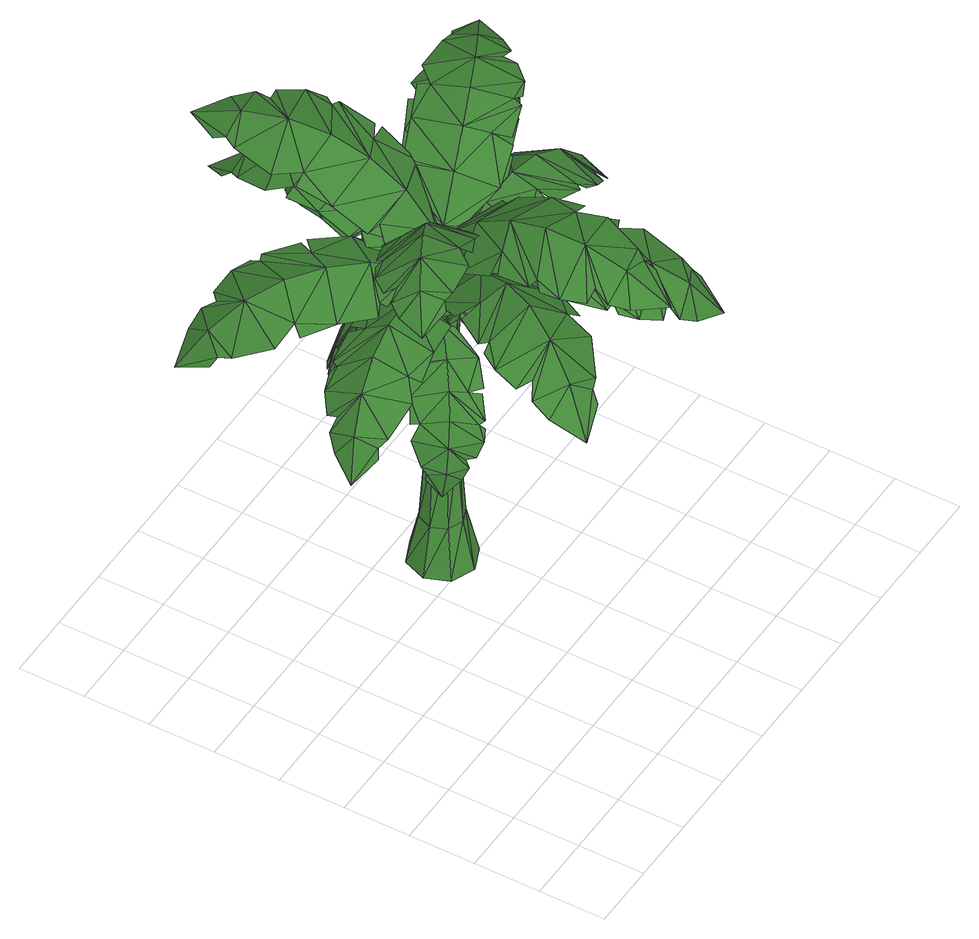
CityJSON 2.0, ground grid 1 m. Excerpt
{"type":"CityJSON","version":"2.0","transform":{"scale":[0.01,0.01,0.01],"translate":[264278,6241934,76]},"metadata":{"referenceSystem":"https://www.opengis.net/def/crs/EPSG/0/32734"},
"CityObjects":{
"tree1":{"type":"SolitaryVegetationObject","attributes":{"type":"palm","group":"standard","width":0.7,"height":2.8,"footprint":[264281.69,6241938.34],"ground_height":76.38},"geometry":[{"type":"MultiSurface","lod":"2","boundaries":[[[0,1,2]],[[2,3,4]],[[5,6,7]],[[8,0,9]],[[10,0,2]],[[9,11,5]],[[12,13,14]],[[14,15,16]],[[17,18,19]],[[20,12,21]],[[22,12,14]],[[21,23,17]],[[24,25,26]],[[26,27,28]],[[29,30,31]],[[32,24,33]],[[34,24,26]],[[33,35,29]],[[36,37,38]],[[39,40,41]],[[40,39,42]],[[43,44,45]],[[44,43,46]],[[47,48,49]],[[48,47,50]],[[51,52,53]],[[52,51,54]],[[55,56,57]],[[56,55,58]],[[59,60,61]],[[60,59,62]],[[63,64,65]],[[37,36,66]],[[64,63,67]],[[68,36,69]],[[40,70,71]],[[36,68,72]],[[73,64,74]],[[75,60,76]],[[64,73,77]],[[78,56,79]],[[60,75,80]],[[81,52,82]],[[56,78,83]],[[84,48,85]],[[52,81,86]],[[87,44,88]],[[48,84,89]],[[70,40,90]],[[44,87,91]],[[92,93,94]],[[94,95,96]],[[97,98,99]],[[100,92,101]],[[102,92,94]],[[101,103,97]],[[104,105,106]],[[106,107,108]],[[109,110,111]],[[112,104,113]],[[114,104,106]],[[113,115,109]],[[116,117,118]],[[118,119,120]],[[121,122,123]],[[124,116,125]],[[126,116,118]],[[125,127,121]],[[128,129,130]],[[130,131,132]],[[133,134,135]],[[136,128,137]],[[138,128,130]],[[137,139,133]],[[140,141,142]],[[142,143,144]],[[145,146,147]],[[148,140,149]],[[150,140,142]],[[149,151,145]],[[152,153,154]],[[154,155,156]],[[157,158,159]],[[160,152,161]],[[162,152,154]],[[161,163,157]],[[164,165,166]],[[166,167,168]],[[169,170,171]],[[172,164,173]],[[174,164,166]],[[173,175,169]],[[176,177,178]],[[178,179,180]],[[181,182,183]],[[184,176,185]],[[186,176,178]],[[185,187,181]],[[188,189,190]],[[190,191,192]],[[193,194,195]],[[196,188,197]],[[198,188,190]],[[197,199,193]],[[200,201,202]],[[201,203,204]],[[205,206,207]],[[208,209,200]],[[210,201,200]],[[209,205,211]],[[212,213,214]],[[213,215,216]],[[217,218,219]],[[220,221,212]],[[222,213,212]],[[221,217,223]],[[224,225,226]],[[225,227,228]],[[229,230,231]],[[232,233,224]],[[234,225,224]],[[233,229,235]],[[10,2,236]],[[10,236,237]],[[236,2,4]],[[236,4,238]],[[5,11,239]],[[5,239,240]],[[8,241,1]],[[8,1,0]],[[10,242,243]],[[10,243,0]],[[5,7,8]],[[5,8,9]],[[244,245,11]],[[244,11,9]],[[5,240,246]],[[5,246,247]],[[247,248,6]],[[247,6,5]],[[249,250,248]],[[249,248,247]],[[247,246,251]],[[247,251,249]],[[244,9,0]],[[244,0,243]],[[4,3,252]],[[4,252,253]],[[2,1,254]],[[2,254,3]],[[22,14,255]],[[22,255,256]],[[255,14,16]],[[255,16,257]],[[17,23,258]],[[17,258,259]],[[20,260,13]],[[20,13,12]],[[22,261,262]],[[22,262,12]],[[17,19,20]],[[17,20,21]],[[263,264,23]],[[263,23,21]],[[17,259,265]],[[17,265,266]],[[266,267,18]],[[266,18,17]],[[268,269,267]],[[268,267,266]],[[266,265,270]],[[266,270,268]],[[263,21,12]],[[263,12,262]],[[16,15,271]],[[16,271,272]],[[14,13,273]],[[14,273,15]],[[34,26,274]],[[34,274,275]],[[274,26,28]],[[274,28,276]],[[29,35,277]],[[29,277,278]],[[32,279,25]],[[32,25,24]],[[34,280,281]],[[34,281,24]],[[29,31,32]],[[29,32,33]],[[282,283,35]],[[282,35,33]],[[29,278,284]],[[29,284,285]],[[285,286,30]],[[285,30,29]],[[287,288,286]],[[287,286,285]],[[285,284,289]],[[285,289,287]],[[282,33,24]],[[282,24,281]],[[28,27,290]],[[28,290,291]],[[26,25,292]],[[26,292,27]],[[293,294,295]],[[293,295,296]],[[294,297,298]],[[294,298,295]],[[297,299,300]],[[297,300,298]],[[299,301,302]],[[299,302,300]],[[301,303,304]],[[301,304,302]],[[303,305,306]],[[303,306,304]],[[305,307,308]],[[305,308,306]],[[307,293,296]],[[307,296,308]],[[309,310,311]],[[309,311,312]],[[310,313,314]],[[310,314,311]],[[313,315,316]],[[313,316,314]],[[315,317,318]],[[315,318,316]],[[317,319,320]],[[317,320,318]],[[319,321,322]],[[319,322,320]],[[321,323,324]],[[321,324,322]],[[323,309,312]],[[323,312,324]],[[41,38,37]],[[41,37,39]],[[45,42,39]],[[45,39,43]],[[49,46,43]],[[49,43,47]],[[53,50,47]],[[53,47,51]],[[57,54,51]],[[57,51,55]],[[61,58,55]],[[61,55,59]],[[65,62,59]],[[65,59,63]],[[63,37,66]],[[63,66,67]],[[325,70,87]],[[325,87,84]],[[325,84,81]],[[325,81,78]],[[325,78,75]],[[325,75,73]],[[325,73,68]],[[325,68,70]],[[314,43,39]],[[314,39,311]],[[316,47,43]],[[316,43,314]],[[318,51,47]],[[318,47,316]],[[320,55,51]],[[320,51,318]],[[322,59,55]],[[322,55,320]],[[324,63,59]],[[324,59,322]],[[312,37,63]],[[312,63,324]],[[311,39,37]],[[311,37,312]],[[71,69,36]],[[71,36,40]],[[64,36,72]],[[64,72,74]],[[77,76,60]],[[77,60,64]],[[80,79,56]],[[80,56,60]],[[83,82,52]],[[83,52,56]],[[86,85,48]],[[86,48,52]],[[89,88,44]],[[89,44,48]],[[91,90,40]],[[91,40,44]],[[40,36,38]],[[40,38,41]],[[44,40,42]],[[44,42,45]],[[48,44,46]],[[48,46,49]],[[52,48,50]],[[52,50,53]],[[56,52,54]],[[56,54,57]],[[60,56,58]],[[60,58,61]],[[64,60,62]],[[64,62,65]],[[36,64,67]],[[36,67,66]],[[70,68,69]],[[70,69,71]],[[68,73,74]],[[68,74,72]],[[73,75,76]],[[73,76,77]],[[75,78,79]],[[75,79,80]],[[78,81,82]],[[78,82,83]],[[81,84,85]],[[81,85,86]],[[84,87,88]],[[84,88,89]],[[87,70,90]],[[87,90,91]],[[296,295,310]],[[296,310,309]],[[295,298,313]],[[295,313,310]],[[298,300,315]],[[298,315,313]],[[300,302,317]],[[300,317,315]],[[302,304,319]],[[302,319,317]],[[304,306,321]],[[304,321,319]],[[306,308,323]],[[306,323,321]],[[308,296,309]],[[308,309,323]],[[102,94,326]],[[102,326,327]],[[326,94,96]],[[326,96,328]],[[97,103,329]],[[97,329,330]],[[100,331,93]],[[100,93,92]],[[102,332,333]],[[102,333,92]],[[97,99,100]],[[97,100,101]],[[334,335,103]],[[334,103,101]],[[97,330,336]],[[97,336,337]],[[337,338,98]],[[337,98,97]],[[339,340,338]],[[339,338,337]],[[337,336,341]],[[337,341,339]],[[334,101,92]],[[334,92,333]],[[96,95,342]],[[96,342,343]],[[94,93,344]],[[94,344,95]],[[114,106,345]],[[114,345,346]],[[345,106,108]],[[345,108,347]],[[109,115,348]],[[109,348,349]],[[112,350,105]],[[112,105,104]],[[114,351,352]],[[114,352,104]],[[109,111,112]],[[109,112,113]],[[353,354,115]],[[353,115,113]],[[109,349,355]],[[109,355,356]],[[356,357,110]],[[356,110,109]],[[358,359,357]],[[358,357,356]],[[356,355,360]],[[356,360,358]],[[353,113,104]],[[353,104,352]],[[108,107,361]],[[108,361,362]],[[106,105,363]],[[106,363,107]],[[126,118,364]],[[126,364,365]],[[364,118,120]],[[364,120,366]],[[121,127,367]],[[121,367,368]],[[124,369,117]],[[124,117,116]],[[126,370,371]],[[126,371,116]],[[121,123,124]],[[121,124,125]],[[372,373,127]],[[372,127,125]],[[121,368,374]],[[121,374,375]],[[375,376,122]],[[375,122,121]],[[377,378,376]],[[377,376,375]],[[375,374,379]],[[375,379,377]],[[372,125,116]],[[372,116,371]],[[120,119,380]],[[120,380,381]],[[118,117,382]],[[118,382,119]],[[138,130,383]],[[138,383,384]],[[383,130,132]],[[383,132,385]],[[133,139,386]],[[133,386,387]],[[136,388,129]],[[136,129,128]],[[138,389,390]],[[138,390,128]],[[133,135,136]],[[133,136,137]],[[391,392,139]],[[391,139,137]],[[133,387,393]],[[133,393,394]],[[394,395,134]],[[394,134,133]],[[396,397,395]],[[396,395,394]],[[394,393,398]],[[394,398,396]],[[391,137,128]],[[391,128,390]],[[132,131,399]],[[132,399,400]],[[130,129,401]],[[130,401,131]],[[150,142,402]],[[150,402,403]],[[402,142,144]],[[402,144,404]],[[145,151,405]],[[145,405,406]],[[148,407,141]],[[148,141,140]],[[150,408,409]],[[150,409,140]],[[145,147,148]],[[145,148,149]],[[410,411,151]],[[410,151,149]],[[145,406,412]],[[145,412,413]],[[413,414,146]],[[413,146,145]],[[415,416,414]],[[415,414,413]],[[413,412,417]],[[413,417,415]],[[410,149,140]],[[410,140,409]],[[144,143,418]],[[144,418,419]],[[142,141,420]],[[142,420,143]],[[162,154,421]],[[162,421,422]],[[421,154,156]],[[421,156,423]],[[157,163,424]],[[157,424,425]],[[160,426,153]],[[160,153,152]],[[162,427,428]],[[162,428,152]],[[157,159,160]],[[157,160,161]],[[429,430,163]],[[429,163,161]],[[157,425,431]],[[157,431,432]],[[432,433,158]],[[432,158,157]],[[434,435,433]],[[434,433,432]],[[432,431,436]],[[432,436,434]],[[429,161,152]],[[429,152,428]],[[156,155,437]],[[156,437,438]],[[154,153,439]],[[154,439,155]],[[174,166,440]],[[174,440,441]],[[440,166,168]],[[440,168,442]],[[169,175,443]],[[169,443,444]],[[172,445,165]],[[172,165,164]],[[174,446,447]],[[174,447,164]],[[169,171,172]],[[169,172,173]],[[448,449,175]],[[448,175,173]],[[169,444,450]],[[169,450,451]],[[451,452,170]],[[451,170,169]],[[453,454,452]],[[453,452,451]],[[451,450,455]],[[451,455,453]],[[448,173,164]],[[448,164,447]],[[168,167,456]],[[168,456,457]],[[166,165,458]],[[166,458,167]],[[186,178,459]],[[186,459,460]],[[459,178,180]],[[459,180,461]],[[181,187,462]],[[181,462,463]],[[184,464,177]],[[184,177,176]],[[186,465,466]],[[186,466,176]],[[181,183,184]],[[181,184,185]],[[467,468,187]],[[467,187,185]],[[181,463,469]],[[181,469,470]],[[470,471,182]],[[470,182,181]],[[472,473,471]],[[472,471,470]],[[470,469,474]],[[470,474,472]],[[467,185,176]],[[467,176,466]],[[180,179,475]],[[180,475,476]],[[178,177,477]],[[178,477,179]],[[198,190,478]],[[198,478,479]],[[478,190,192]],[[478,192,480]],[[193,199,481]],[[193,481,482]],[[196,483,189]],[[196,189,188]],[[198,484,485]],[[198,485,188]],[[193,195,196]],[[193,196,197]],[[486,487,199]],[[486,199,197]],[[193,482,488]],[[193,488,489]],[[489,490,194]],[[489,194,193]],[[491,492,490]],[[491,490,489]],[[489,488,493]],[[489,493,491]],[[486,197,188]],[[486,188,485]],[[192,191,494]],[[192,494,495]],[[190,189,496]],[[190,496,191]],[[210,497,498]],[[210,498,201]],[[498,499,203]],[[498,203,201]],[[205,500,501]],[[205,501,211]],[[208,200,202]],[[208,202,502]],[[210,200,503]],[[210,503,504]],[[205,209,208]],[[205,208,206]],[[505,209,211]],[[505,211,506]],[[205,507,508]],[[205,508,500]],[[507,205,207]],[[507,207,509]],[[510,507,509]],[[510,509,511]],[[507,510,512]],[[507,512,508]],[[505,503,200]],[[505,200,209]],[[203,513,514]],[[203,514,204]],[[201,204,515]],[[201,515,202]],[[222,516,517]],[[222,517,213]],[[517,518,215]],[[517,215,213]],[[217,519,520]],[[217,520,223]],[[220,212,214]],[[220,214,521]],[[222,212,522]],[[222,522,523]],[[217,221,220]],[[217,220,218]],[[524,221,223]],[[524,223,525]],[[217,526,527]],[[217,527,519]],[[526,217,219]],[[526,219,528]],[[529,526,528]],[[529,528,530]],[[526,529,531]],[[526,531,527]],[[524,522,212]],[[524,212,221]],[[215,532,533]],[[215,533,216]],[[213,216,534]],[[213,534,214]],[[234,535,536]],[[234,536,225]],[[536,537,227]],[[536,227,225]],[[229,538,539]],[[229,539,235]],[[232,224,226]],[[232,226,540]],[[234,224,541]],[[234,541,542]],[[229,233,232]],[[229,232,230]],[[543,233,235]],[[543,235,544]],[[229,545,546]],[[229,546,538]],[[545,229,231]],[[545,231,547]],[[548,545,547]],[[548,547,549]],[[545,548,550]],[[545,550,546]],[[543,541,224]],[[543,224,233]],[[227,551,552]],[[227,552,228]],[[225,228,553]],[[225,553,226]]]}]}
},
"vertices":[
[301,294,674],[353,244,636],[327,348,645],[367,312,619],[351,403,592],[240,190,674],[254,128,624],[306,167,636],[312,207,652],[272,241,684],[259,309,665],[172,233,654],[355,321,730],[431,303,717],[360,375,695],[415,364,688],[369,427,638],[355,206,744],[409,157,716],[429,216,727],[411,254,733],[353,265,747],[318,311,709],[287,204,702],[434,282,639],[506,306,620],[409,339,624],[462,358,613],[386,403,588],[485,183,613],[549,175,571],[543,230,601],[512,251,619],[459,230,635],[402,263,616],[420,162,573],[397,462,581],[387,452,488],[398,477,573],[369,459,488],[369,473,581],[379,485,573],[360,485,573],[352,452,488],[342,462,581],[340,477,573],[327,463,573],[345,434,488],[331,434,581],[319,444,573],[319,425,573],[352,417,488],[342,407,581],[327,405,573],[340,392,573],[369,410,488],[369,396,581],[360,384,573],[379,384,573],[387,417,488],[397,407,581],[398,392,573],[412,405,573],[394,434,488],[408,434,581],[420,425,573],[412,463,573],[420,444,573],[392,457,638],[392,470,630],[369,466,638],[379,476,630],[406,457,630],[401,434,638],[411,444,630],[392,412,638],[406,411,630],[411,425,630],[369,403,638],[379,392,630],[392,398,630],[347,412,638],[346,398,630],[360,392,630],[338,434,638],[328,425,630],[333,411,630],[347,457,638],[333,457,630],[328,444,630],[360,476,630],[346,470,630],[511,491,671],[491,566,656],[457,469,643],[441,523,634],[401,450,592],[614,543,671],[630,612,637],[570,604,656],[545,571,666],[563,516,681],[534,461,650],[642,481,629],[289,410,736],[303,344,728],[326,424,698],[339,377,694],[361,433,642],[204,367,766],[183,305,750],[237,313,750],[260,342,749],[248,391,759],[264,433,721],[170,416,731],[527,422,621],[538,483,584],[469,427,613],[477,472,589],[404,429,586],[626,409,588],[655,443,533],[613,471,559],[584,462,583],[579,417,612],[525,384,611],[608,340,571],[338,526,754],[262,538,723],[351,479,708],[296,486,688],[365,440,640],[315,638,789],[260,688,756],[247,624,751],[270,587,754],[326,579,781],[378,545,746],[392,658,767],[468,462,736],[457,535,725],[421,447,700],[411,500,694],[377,437,642],[568,504,757],[592,569,734],[533,565,741],[506,535,744],[517,481,756],[492,433,718],[597,446,717],[375,576,664],[306,587,650],[373,523,638],[322,530,631],[368,470,592],[371,681,664],[320,720,633],[304,667,650],[322,634,659],[374,628,673],[409,584,644],[433,681,625],[236,532,635],[187,485,595],[287,495,620],[251,459,594],[343,457,584],[150,605,608],[99,594,551],[123,542,575],[157,532,598],[191,569,631],[259,568,624],[206,659,589],[434,593,606],[372,622,565],[409,534,603],[364,555,577],[384,465,581],[479,689,559],[452,726,496],[409,694,530],[410,663,559],[457,645,591],[473,578,594],[544,645,542],[213,422,605],[216,354,586],[270,426,602],[273,377,592],[335,429,583],[121,407,563],[104,356,519],[146,345,555],[169,365,576],[163,415,592],[210,455,584],[129,469,530],[283,371,448],[312,393,472],[259,417,434],[352,423,488],[294,426,463],[248,351,382],[234,400,383],[233,384,344],[246,393,408],[261,357,419],[304,355,437],[294,324,369],[377,550,444],[374,510,470],[428,533,420],[369,455,488],[412,498,454],[377,595,370],[426,567,364],[408,582,323],[416,562,393],[378,579,411],[346,547,436],[319,581,365],[472,367,441],[436,391,469],[429,329,415],[388,424,488],[405,362,452],[514,344,362],[462,313,355],[486,322,311],[464,325,386],[498,351,406],[486,398,433],[531,405,356],[261,380,628],[230,330,654],[324,410,592],[166,197,642],[186,184,648],[327,197,641],[227,318,657],[196,274,661],[203,261,664],[187,259,658],[164,171,634],[207,140,645],[235,121,622],[171,92,592],[226,108,609],[161,143,617],[384,321,603],[370,383,584],[379,295,613],[297,366,659],[288,312,689],[343,418,631],[302,171,699],[322,170,711],[431,252,728],[290,301,694],[285,250,703],[296,244,710],[285,233,702],[315,147,697],[360,145,723],[398,141,712],[369,82,680],[401,125,701],[330,121,688],[430,378,674],[395,419,639],[434,355,689],[353,314,587],[372,256,597],[366,386,578],[447,142,559],[467,148,570],[530,260,614],[380,247,598],[399,199,589],[412,197,594],[406,185,583],[468,129,550],[513,141,573],[546,158,562],[541,105,512],[554,149,547],[492,117,532],[466,380,605],[413,409,586],[483,359,611],[405,469,38],[369,484,38],[369,466,118],[392,457,118],[334,469,38],[347,457,118],[320,434,38],[337,434,118],[334,399,38],[347,412,118],[369,384,38],[369,402,118],[405,399,38],[392,412,118],[419,434,38],[401,434,118],[386,451,238],[369,458,238],[369,454,400],[383,448,400],[352,451,238],[355,448,400],[345,434,238],[350,434,400],[352,417,238],[355,420,400],[369,410,238],[369,415,400],[386,417,238],[383,420,400],[393,434,238],[389,434,400],[369,434,638],[489,415,606],[545,433,629],[419,431,584],[665,510,622],[657,528,634],[538,589,661],[554,440,633],[603,459,636],[604,472,642],[618,467,633],[679,531,617],[663,574,643],[649,609,632],[711,608,592],[660,618,619],[695,556,605],[421,529,622],[396,478,592],[441,544,634],[290,466,669],[250,455,703],[344,449,638],[150,391,733],[159,376,744],[265,325,745],[244,450,709],[204,435,725],[204,425,731],[191,428,727],[137,372,736],[157,339,758],[167,307,749],[106,305,731],[154,298,742],[121,350,732],[352,370,680],[366,410,644],[339,359,696],[460,363,598],[516,354,603],[407,405,584],[634,348,552],[640,368,556],[584,478,573],[526,356,602],[571,345,590],[579,355,590],[585,343,583],[653,355,539],[666,400,546],[666,430,527],[701,389,486],[675,428,511],[671,363,517],[460,483,579],[411,452,577],[485,487,581],[420,504,691],[413,553,734],[390,453,641],[372,691,766],[349,686,773],[251,587,744],[408,562,740],[402,613,760],[388,616,765],[399,630,762],[356,713,766],[304,704,779],[269,706,759],[295,776,747],[266,724,750],[338,740,758],[287,473,667],[337,444,634],[275,492,685],[455,397,666],[504,407,698],[394,418,636],[621,472,717],[613,489,728],[501,553,739],[511,413,704],[558,427,716],[559,439,722],[573,434,716],[637,491,717],[620,531,741],[610,566,732],[675,563,705],[624,574,722],[655,515,710],[395,508,679],[373,463,644],[412,520,695],[430,530,605],[436,582,626],[390,478,585],[417,710,619],[399,711,630],[304,635,654],[433,592,629],[436,640,632],[426,646,637],[435,655,629],[405,730,615],[364,733,638],[329,734,628],[354,785,592],[326,747,617],[390,753,604],[310,515,619],[343,476,592],[305,538,630],[331,550,603],[285,591,615],[354,481,583],[175,668,571],[158,653,576],[147,518,587],[275,595,615],[238,632,607],[225,627,607],[226,642,600],[153,673,558],[114,639,567],[95,613,546],[85,673,505],[88,621,530],[130,679,536],[259,440,582],[322,441,575],[233,450,586],[472,501,587],[501,557,586],[411,459,578],[544,674,519],[525,687,523],[393,668,548],[503,568,584],[528,611,567],[520,623,566],[534,624,558],[542,694,502],[500,724,509],[468,732,489],[520,750,440],[472,739,471],[539,714,477],[346,541,569],[363,479,571],[350,568,568],[271,482,571],[215,482,569],[329,450,573],[107,452,512],[104,434,521],[173,347,571],[205,479,568],[162,477,552],[156,466,554],[150,474,543],[92,439,500],[85,397,519],[92,364,509],[58,385,458],[86,361,494],[78,423,481],[291,367,588],[333,405,580],[268,359,589],[326,344,431],[351,367,456],[362,410,481],[269,337,351],[282,329,348],[241,406,405],[305,329,397],[320,343,427],[296,333,395],[301,327,386],[243,351,339],[273,334,333],[235,376,333],[248,361,288],[236,379,320],[266,342,314],[340,438,483],[300,440,468],[285,435,458],[320,539,434],[322,501,461],[350,458,483],[345,591,340],[329,587,339],[429,556,388],[319,568,396],[323,545,428],[328,572,393],[319,573,384],[374,599,323],[337,590,322],[399,586,312],[369,589,266],[398,584,298],[345,590,299],[388,453,480],[419,482,458],[426,498,446],[492,426,430],[455,445,459],[401,441,483],[527,376,330],[532,394,329],[451,316,381],[519,412,390],[496,421,424],[518,401,386],[524,410,377],[519,344,311],[531,384,310],[495,328,300],[513,354,251],[493,330,285],[526,377,286],[376,408,479],[386,363,456],[398,349,443]
]}
